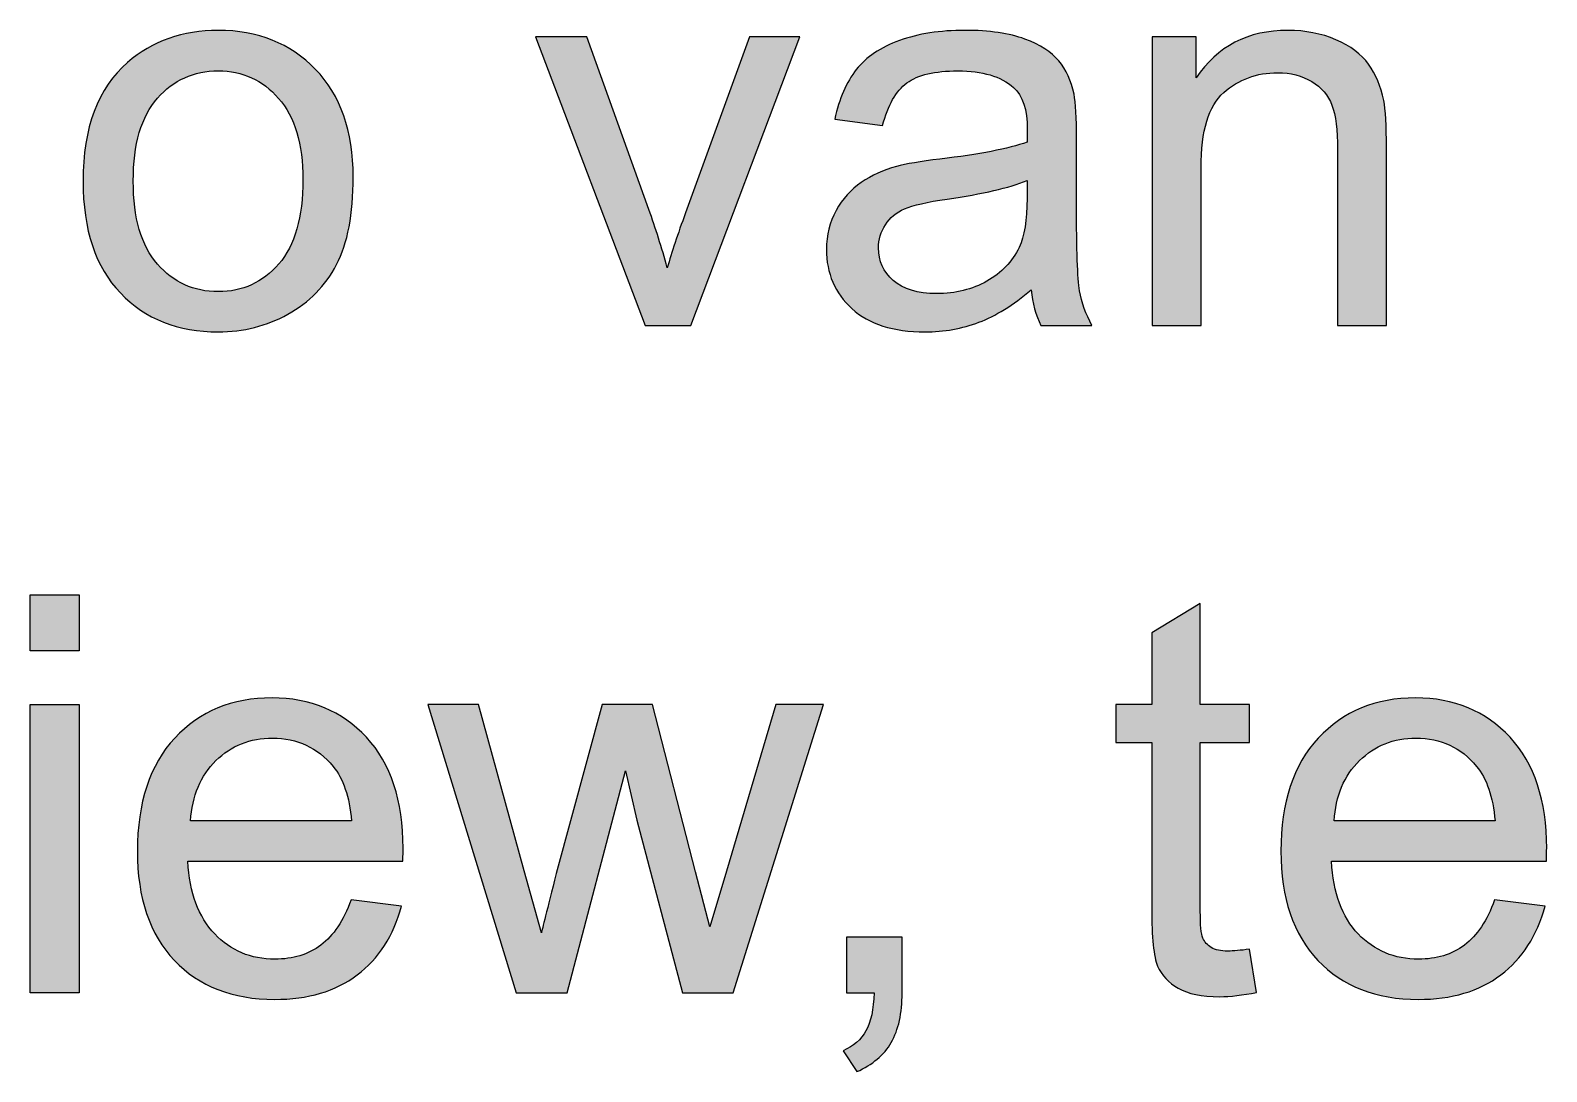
# Model space of a CAD drawing. Extents: x 65 to 355, y 40 to 244.
# Drawn here: x 226.35 to 235.01, y 40.97 to 46.91 of the extents above; entities that cross this region are included whole.
import ezdxf

# ---------------------------------------------------------------- set-up
doc = ezdxf.new("R2010")
doc.units = 0
doc.header["$MEASUREMENT"] = 0
doc.layers.add('COPYRIGHT_NOTICE', color=7, linetype='CONTINUOUS')

# ---------------------------------------------------------------- blocks, each defined once
blk = doc.blocks.new('BLOCK_8')
at = {"layer": 'COPYRIGHT_NOTICE'}
h = blk.add_hatch(color=7, dxfattribs=at)
h.dxf.hatch_style = 2
edge = h.paths.add_edge_path()
edge.add_spline(control_points=[(226.6542, 46.053), (226.6542, 46.3575), (226.739, 46.5835), (226.9085, 46.7303), (227.0501, 46.8523), (227.2227, 46.9132), (227.4263, 46.9132), (227.6526, 46.9132), (227.8376, 46.8392), (227.9813, 46.6907), (228.1249, 46.5426), (228.1969, 46.3376), (228.1969, 46.0761), (228.1969, 45.8642), (228.1649, 45.6975), (228.1015, 45.5762), (228.0378, 45.4546), (227.9454, 45.3602), (227.8238, 45.293), (227.7026, 45.2262), (227.5699, 45.1924), (227.4263, 45.1924), (227.1958, 45.1924), (227.0094, 45.2661), (226.8675, 45.4143), (226.7252, 45.5617), (226.6542, 45.7746), (226.6542, 46.053)], knot_values=[0, 0, 0, 0, 1, 1, 1, 2, 2, 2, 3, 3, 3, 4, 4, 4, 5, 5, 5, 6, 6, 6, 7, 7, 7, 8, 8, 8, 9, 9, 9, 9], degree=3, periodic=1)
edge = h.paths.add_edge_path()
edge.add_spline(control_points=[(226.9408, 46.053), (226.9408, 45.8422), (226.987, 45.684), (227.079, 45.5793), (227.171, 45.4742), (227.2867, 45.4219), (227.4263, 45.4219), (227.5647, 45.4219), (227.6798, 45.4746), (227.7718, 45.58), (227.8638, 45.6854), (227.9099, 45.846), (227.9099, 46.062), (227.9099, 46.2656), (227.8638, 46.4199), (227.7711, 46.525), (227.6788, 46.6297), (227.5637, 46.6821), (227.4263, 46.6821), (227.2867, 46.6821), (227.171, 46.6301), (227.079, 46.5257), (226.987, 46.4213), (226.9408, 46.2638), (226.9408, 46.053)], knot_values=[0, 0, 0, 0, 1, 1, 1, 2, 2, 2, 3, 3, 3, 4, 4, 4, 5, 5, 5, 6, 6, 6, 7, 7, 7, 8, 8, 8, 8], degree=3, periodic=1)
h = blk.add_hatch(color=7, dxfattribs=at)
h.dxf.hatch_style = 2
edge = h.paths.add_edge_path()
edge.add_spline(control_points=[(229.8633, 45.2296), (229.8633, 45.2296), (229.237, 46.876), (229.237, 46.876), (229.237, 46.876), (229.5316, 46.876), (229.5316, 46.876), (229.5316, 46.876), (229.885, 45.89), (229.885, 45.89), (229.9233, 45.7836), (229.9584, 45.673), (229.9904, 45.5583), (230.0152, 45.6451), (230.0497, 45.7495), (230.0945, 45.8714), (230.0945, 45.8714), (230.4604, 46.876), (230.4604, 46.876), (230.4604, 46.876), (230.747, 46.876), (230.747, 46.876), (230.747, 46.876), (230.1238, 45.2296), (230.1238, 45.2296), (230.1238, 45.2296), (229.8633, 45.2296), (229.8633, 45.2296)], knot_values=[0, 0, 0, 0, 1, 1, 1, 2, 2, 2, 3, 3, 3, 4, 4, 4, 5, 5, 5, 6, 6, 6, 7, 7, 7, 8, 8, 8, 9, 9, 9, 9], degree=3, periodic=1)
h = blk.add_hatch(color=7, dxfattribs=at)
h.dxf.hatch_style = 2
edge = h.paths.add_edge_path()
edge.add_spline(control_points=[(232.0678, 45.4329), (231.9645, 45.3447), (231.8649, 45.2827), (231.7695, 45.2469), (231.6737, 45.2107), (231.5711, 45.1924), (231.4615, 45.1924), (231.2806, 45.1924), (231.1418, 45.2365), (231.0446, 45.3251), (230.9475, 45.4132), (230.8989, 45.5262), (230.8989, 45.6637), (230.8989, 45.7443), (230.9172, 45.818), (230.954, 45.8845), (230.9906, 45.9514), (231.0388, 46.0048), (231.098, 46.0451), (231.1576, 46.0854), (231.2245, 46.1157), (231.2989, 46.1364), (231.3537, 46.1508), (231.4363, 46.165), (231.5469, 46.1784), (231.7722, 46.2053), (231.938, 46.2373), (232.0444, 46.2745), (232.0454, 46.3128), (232.0461, 46.3369), (232.0461, 46.3472), (232.0461, 46.4609), (232.0196, 46.5412), (231.9672, 46.5877), (231.8956, 46.6507), (231.7898, 46.6821), (231.6493, 46.6821), (231.518, 46.6821), (231.4212, 46.6593), (231.3585, 46.6132), (231.2961, 46.5674), (231.2496, 46.4857), (231.2197, 46.3693), (231.2197, 46.3693), (230.9468, 46.4065), (230.9468, 46.4065), (230.9716, 46.5229), (231.0126, 46.6173), (231.0694, 46.6893), (231.1263, 46.761), (231.2083, 46.8164), (231.3161, 46.855), (231.4233, 46.894), (231.548, 46.9132), (231.6896, 46.9132), (231.8301, 46.9132), (231.9442, 46.8967), (232.032, 46.8636), (232.1199, 46.8306), (232.1846, 46.7889), (232.226, 46.7389), (232.2673, 46.6886), (232.2962, 46.6252), (232.3128, 46.5491), (232.3221, 46.5012), (232.3269, 46.4154), (232.3269, 46.2914), (232.3269, 46.2914), (232.3269, 45.9193), (232.3269, 45.9193), (232.3269, 45.6599), (232.3328, 45.4959), (232.3445, 45.4274), (232.3565, 45.3585), (232.38, 45.2927), (232.4151, 45.2296), (232.4151, 45.2296), (232.1236, 45.2296), (232.1236, 45.2296), (232.0947, 45.2875), (232.0761, 45.355), (232.0678, 45.4329)], knot_values=[0, 0, 0, 0, 1, 1, 1, 2, 2, 2, 3, 3, 3, 4, 4, 4, 5, 5, 5, 6, 6, 6, 7, 7, 7, 8, 8, 8, 9, 9, 9, 10, 10, 10, 11, 11, 11, 12, 12, 12, 13, 13, 13, 14, 14, 14, 15, 15, 15, 16, 16, 16, 17, 17, 17, 18, 18, 18, 19, 19, 19, 20, 20, 20, 21, 21, 21, 22, 22, 22, 23, 23, 23, 24, 24, 24, 25, 25, 25, 26, 26, 26, 27, 27, 27, 27], degree=3, periodic=1)
edge = h.paths.add_edge_path()
edge.add_spline(control_points=[(232.0444, 46.0558), (231.9431, 46.0144), (231.7912, 45.9793), (231.589, 45.9503), (231.4739, 45.9338), (231.3929, 45.9152), (231.3454, 45.8945), (231.2979, 45.8739), (231.261, 45.8439), (231.2355, 45.8039), (231.2093, 45.7643), (231.1966, 45.7199), (231.1966, 45.6713), (231.1966, 45.5969), (231.2248, 45.5349), (231.281, 45.4853), (231.3375, 45.4356), (231.4198, 45.4108), (231.5283, 45.4108), (231.6358, 45.4108), (231.7316, 45.4346), (231.815, 45.4815), (231.899, 45.5287), (231.9603, 45.5927), (231.9996, 45.6747), (232.0296, 45.7374), (232.0444, 45.8304), (232.0444, 45.9538), (232.0444, 45.9538), (232.0444, 46.0558), (232.0444, 46.0558)], knot_values=[0, 0, 0, 0, 1, 1, 1, 2, 2, 2, 3, 3, 3, 4, 4, 4, 5, 5, 5, 6, 6, 6, 7, 7, 7, 8, 8, 8, 9, 9, 9, 10, 10, 10, 10], degree=3, periodic=1)
h = blk.add_hatch(color=7, dxfattribs=at)
h.dxf.hatch_style = 2
edge = h.paths.add_edge_path()
edge.add_spline(control_points=[(232.7593, 45.2296), (232.7593, 45.2296), (232.7593, 46.876), (232.7593, 46.876), (232.7593, 46.876), (233.0101, 46.876), (233.0101, 46.876), (233.0101, 46.876), (233.0101, 46.6421), (233.0101, 46.6421), (233.1313, 46.8226), (233.3057, 46.9132), (233.5344, 46.9132), (233.6336, 46.9132), (233.7246, 46.8953), (233.808, 46.8598), (233.891, 46.824), (233.9533, 46.7772), (233.9947, 46.7193), (234.036, 46.6614), (234.065, 46.5928), (234.0815, 46.5133), (234.0918, 46.4616), (234.097, 46.371), (234.097, 46.2418), (234.097, 46.2418), (234.097, 45.2296), (234.097, 45.2296), (234.097, 45.2296), (233.8179, 45.2296), (233.8179, 45.2296), (233.8179, 45.2296), (233.8179, 46.2311), (233.8179, 46.2311), (233.8179, 46.3448), (233.8073, 46.4299), (233.7852, 46.4861), (233.7639, 46.5426), (233.7253, 46.5873), (233.6698, 46.6211), (233.6147, 46.6545), (233.5496, 46.6714), (233.4752, 46.6714), (233.3563, 46.6714), (233.254, 46.6335), (233.1675, 46.5581), (233.0814, 46.4826), (233.0383, 46.3396), (233.0383, 46.1288), (233.0383, 46.1288), (233.0383, 45.2296), (233.0383, 45.2296), (233.0383, 45.2296), (232.7593, 45.2296), (232.7593, 45.2296)], knot_values=[0, 0, 0, 0, 1, 1, 1, 2, 2, 2, 3, 3, 3, 4, 4, 4, 5, 5, 5, 6, 6, 6, 7, 7, 7, 8, 8, 8, 9, 9, 9, 10, 10, 10, 11, 11, 11, 12, 12, 12, 13, 13, 13, 14, 14, 14, 15, 15, 15, 16, 16, 16, 17, 17, 17, 18, 18, 18, 18], degree=3, periodic=1)
h = blk.add_hatch(color=7, dxfattribs=at)
h.dxf.hatch_style = 2
h.paths.add_polyline_path([(226.3531, 43.3717), (226.3531, 43.6924), (226.6322, 43.6924), (226.6322, 43.3717)])
h.paths.add_polyline_path([(226.3531, 41.4197), (226.3531, 43.0661), (226.6322, 43.0661), (226.6322, 41.4197)])
h = blk.add_hatch(color=7, dxfattribs=at)
h.dxf.hatch_style = 2
edge = h.paths.add_edge_path()
edge.add_spline(control_points=[(233.3143, 41.6691), (233.3143, 41.6691), (233.3546, 41.4228), (233.3546, 41.4228), (233.276, 41.4063), (233.2057, 41.398), (233.1437, 41.398), (233.0425, 41.398), (232.9639, 41.4142), (232.9081, 41.4459), (232.8523, 41.4779), (232.813, 41.5203), (232.7903, 41.5723), (232.7675, 41.6247), (232.7562, 41.7346), (232.7562, 41.902), (232.7562, 41.902), (232.7562, 42.8491), (232.7562, 42.8491), (232.7562, 42.8491), (232.5515, 42.8491), (232.5515, 42.8491), (232.5515, 42.8491), (232.5515, 43.0661), (232.5515, 43.0661), (232.5515, 43.0661), (232.7562, 43.0661), (232.7562, 43.0661), (232.7562, 43.0661), (232.7562, 43.4737), (232.7562, 43.4737), (232.7562, 43.4737), (233.0338, 43.6411), (233.0338, 43.6411), (233.0338, 43.6411), (233.0338, 43.0661), (233.0338, 43.0661), (233.0338, 43.0661), (233.3143, 43.0661), (233.3143, 43.0661), (233.3143, 43.0661), (233.3143, 42.8491), (233.3143, 42.8491), (233.3143, 42.8491), (233.0338, 42.8491), (233.0338, 42.8491), (233.0338, 42.8491), (233.0338, 41.8862), (233.0338, 41.8862), (233.0338, 41.8066), (233.0387, 41.7556), (233.0483, 41.7329), (233.0583, 41.7101), (233.0741, 41.6919), (233.0965, 41.6788), (233.1186, 41.665), (233.1503, 41.6584), (233.1916, 41.6584), (233.2226, 41.6584), (233.2636, 41.6619), (233.3143, 41.6691)], knot_values=[0, 0, 0, 0, 1, 1, 1, 2, 2, 2, 3, 3, 3, 4, 4, 4, 5, 5, 5, 6, 6, 6, 7, 7, 7, 8, 8, 8, 9, 9, 9, 10, 10, 10, 11, 11, 11, 12, 12, 12, 13, 13, 13, 14, 14, 14, 15, 15, 15, 16, 16, 16, 17, 17, 17, 18, 18, 18, 19, 19, 19, 20, 20, 20, 20], degree=3, periodic=1)
h = blk.add_hatch(color=7, dxfattribs=at)
h.dxf.hatch_style = 2
edge = h.paths.add_edge_path()
edge.add_spline(control_points=[(228.1842, 41.9499), (228.1842, 41.9499), (228.4725, 41.9144), (228.4725, 41.9144), (228.4271, 41.7456), (228.3427, 41.615), (228.2197, 41.522), (228.0967, 41.429), (227.9396, 41.3825), (227.7484, 41.3825), (227.5076, 41.3825), (227.3167, 41.4566), (227.1758, 41.605), (227.0345, 41.7532), (226.9643, 41.9613), (226.9643, 42.2289), (226.9643, 42.5059), (227.0352, 42.7209), (227.1779, 42.8739), (227.3205, 43.0268), (227.5055, 43.1033), (227.7332, 43.1033), (227.953, 43.1033), (228.1328, 43.0282), (228.2727, 42.8783), (228.4119, 42.7285), (228.4818, 42.5176), (228.4818, 42.2458), (228.4818, 42.2293), (228.4811, 42.2045), (228.4801, 42.1714), (228.4801, 42.1714), (227.2523, 42.1714), (227.2523, 42.1714), (227.2626, 41.9905), (227.3139, 41.8524), (227.4059, 41.7559), (227.4979, 41.6602), (227.6126, 41.6119), (227.7501, 41.6119), (227.8524, 41.6119), (227.9396, 41.6388), (228.0123, 41.6925), (228.0843, 41.7463), (228.1418, 41.8321), (228.1842, 41.9499)], knot_values=[0, 0, 0, 0, 1, 1, 1, 2, 2, 2, 3, 3, 3, 4, 4, 4, 5, 5, 5, 6, 6, 6, 7, 7, 7, 8, 8, 8, 9, 9, 9, 10, 10, 10, 11, 11, 11, 12, 12, 12, 13, 13, 13, 14, 14, 14, 15, 15, 15, 15], degree=3, periodic=1)
edge = h.paths.add_edge_path()
edge.add_spline(control_points=[(227.2681, 42.4009), (227.2681, 42.4009), (228.1873, 42.4009), (228.1873, 42.4009), (228.1749, 42.5394), (228.1397, 42.6434), (228.0819, 42.7126), (227.993, 42.8201), (227.8776, 42.8739), (227.736, 42.8739), (227.6078, 42.8739), (227.5003, 42.8308), (227.4128, 42.7454), (227.3257, 42.6592), (227.2771, 42.5445), (227.2681, 42.4009)], knot_values=[0, 0, 0, 0, 1, 1, 1, 2, 2, 2, 3, 3, 3, 4, 4, 4, 5, 5, 5, 5], degree=3, periodic=1)
h = blk.add_hatch(color=7, dxfattribs=at)
h.dxf.hatch_style = 2
edge = h.paths.add_edge_path()
edge.add_spline(control_points=[(229.1271, 41.4197), (229.1271, 41.4197), (228.6231, 43.0661), (228.6231, 43.0661), (228.6231, 43.0661), (228.9114, 43.0661), (228.9114, 43.0661), (228.9114, 43.0661), (229.1733, 42.1156), (229.1733, 42.1156), (229.1733, 42.1156), (229.2711, 41.7621), (229.2711, 41.7621), (229.2752, 41.7797), (229.3035, 41.8931), (229.3565, 42.1018), (229.3565, 42.1018), (229.6184, 43.0661), (229.6184, 43.0661), (229.6184, 43.0661), (229.905, 43.0661), (229.905, 43.0661), (229.905, 43.0661), (230.1517, 42.1111), (230.1517, 42.1111), (230.1517, 42.1111), (230.2337, 41.7966), (230.2337, 41.7966), (230.2337, 41.7966), (230.3284, 42.1142), (230.3284, 42.1142), (230.3284, 42.1142), (230.6106, 43.0661), (230.6106, 43.0661), (230.6106, 43.0661), (230.882, 43.0661), (230.882, 43.0661), (230.882, 43.0661), (230.3673, 41.4197), (230.3673, 41.4197), (230.3673, 41.4197), (230.0773, 41.4197), (230.0773, 41.4197), (230.0773, 41.4197), (229.8154, 42.4057), (229.8154, 42.4057), (229.8154, 42.4057), (229.7517, 42.6861), (229.7517, 42.6861), (229.7517, 42.6861), (229.4186, 41.4197), (229.4186, 41.4197), (229.4186, 41.4197), (229.1271, 41.4197), (229.1271, 41.4197)], knot_values=[0, 0, 0, 0, 1, 1, 1, 2, 2, 2, 3, 3, 3, 4, 4, 4, 5, 5, 5, 6, 6, 6, 7, 7, 7, 8, 8, 8, 9, 9, 9, 10, 10, 10, 11, 11, 11, 12, 12, 12, 13, 13, 13, 14, 14, 14, 15, 15, 15, 16, 16, 16, 17, 17, 17, 18, 18, 18, 18], degree=3, periodic=1)
h = blk.add_hatch(color=7, dxfattribs=at)
h.dxf.hatch_style = 2
edge = h.paths.add_edge_path()
edge.add_spline(control_points=[(234.714, 41.9499), (234.714, 41.9499), (235.0024, 41.9144), (235.0024, 41.9144), (234.9569, 41.7456), (234.8725, 41.615), (234.7495, 41.522), (234.6265, 41.429), (234.4694, 41.3825), (234.2782, 41.3825), (234.0374, 41.3825), (233.8465, 41.4566), (233.7056, 41.605), (233.5644, 41.7532), (233.4941, 41.9613), (233.4941, 42.2289), (233.4941, 42.5059), (233.5651, 42.7209), (233.7077, 42.8739), (233.8503, 43.0268), (234.0353, 43.1033), (234.263, 43.1033), (234.4828, 43.1033), (234.6627, 43.0282), (234.8025, 42.8783), (234.9417, 42.7285), (235.0117, 42.5176), (235.0117, 42.2458), (235.0117, 42.2293), (235.011, 42.2045), (235.0099, 42.1714), (235.0099, 42.1714), (233.7821, 42.1714), (233.7821, 42.1714), (233.7924, 41.9905), (233.8438, 41.8524), (233.9358, 41.7559), (234.0277, 41.6602), (234.1425, 41.6119), (234.2799, 41.6119), (234.3822, 41.6119), (234.4694, 41.6388), (234.5421, 41.6925), (234.6141, 41.7463), (234.6716, 41.8321), (234.714, 41.9499)], knot_values=[0, 0, 0, 0, 1, 1, 1, 2, 2, 2, 3, 3, 3, 4, 4, 4, 5, 5, 5, 6, 6, 6, 7, 7, 7, 8, 8, 8, 9, 9, 9, 10, 10, 10, 11, 11, 11, 12, 12, 12, 13, 13, 13, 14, 14, 14, 15, 15, 15, 15], degree=3, periodic=1)
edge = h.paths.add_edge_path()
edge.add_spline(control_points=[(233.798, 42.4009), (233.798, 42.4009), (234.7171, 42.4009), (234.7171, 42.4009), (234.7047, 42.5394), (234.6696, 42.6434), (234.6117, 42.7126), (234.5228, 42.8201), (234.4074, 42.8739), (234.2658, 42.8739), (234.1376, 42.8739), (234.0302, 42.8308), (233.9427, 42.7454), (233.8555, 42.6592), (233.8069, 42.5445), (233.798, 42.4009)], knot_values=[0, 0, 0, 0, 1, 1, 1, 2, 2, 2, 3, 3, 3, 4, 4, 4, 5, 5, 5, 5], degree=3, periodic=1)
h = blk.add_hatch(color=7, dxfattribs=at)
h.dxf.hatch_style = 2
edge = h.paths.add_edge_path()
edge.add_spline(control_points=[(231.0133, 41.4197), (231.0133, 41.4197), (231.0133, 41.7373), (231.0133, 41.7373), (231.0133, 41.7373), (231.3313, 41.7373), (231.3313, 41.7373), (231.3313, 41.7373), (231.3313, 41.4197), (231.3313, 41.4197), (231.3313, 41.3029), (231.3103, 41.2085), (231.2693, 41.1369), (231.2276, 41.0648), (231.1621, 41.0094), (231.0722, 40.9701), (231.0722, 40.9701), (230.9947, 41.0897), (230.9947, 41.0897), (231.0536, 41.1155), (231.097, 41.1534), (231.1249, 41.2033), (231.1528, 41.2536), (231.1683, 41.3256), (231.1714, 41.4197), (231.1714, 41.4197), (231.0133, 41.4197), (231.0133, 41.4197)], knot_values=[0, 0, 0, 0, 1, 1, 1, 2, 2, 2, 3, 3, 3, 4, 4, 4, 5, 5, 5, 6, 6, 6, 7, 7, 7, 8, 8, 8, 9, 9, 9, 9], degree=3, periodic=1)
for points in [[(226.3531, 43.3717), (226.3531, 43.6924), (226.6322, 43.6924), (226.6322, 43.3717), (226.3531, 43.3717)], [(226.3531, 41.4197), (226.3531, 43.0661), (226.6322, 43.0661), (226.6322, 41.4197), (226.3531, 41.4197)]]:
    blk.add_lwpolyline(points, dxfattribs=at)
for points, knots in [([(226.6542, 46.053), (226.6542, 46.3575), (226.739, 46.5835), (226.9085, 46.7303), (227.0501, 46.8523), (227.2227, 46.9132), (227.4263, 46.9132), (227.6526, 46.9132), (227.8376, 46.8392), (227.9813, 46.6907), (228.1249, 46.5426), (228.1969, 46.3376), (228.1969, 46.0761), (228.1969, 45.8642), (228.1649, 45.6975), (228.1015, 45.5762), (228.0378, 45.4546), (227.9454, 45.3602), (227.8238, 45.293), (227.7026, 45.2262), (227.5699, 45.1924), (227.4263, 45.1924), (227.1958, 45.1924), (227.0094, 45.2661), (226.8675, 45.4143), (226.7252, 45.5617), (226.6542, 45.7746), (226.6542, 46.053)], [0, 0, 0, 0, 1, 1, 1, 2, 2, 2, 3, 3, 3, 4, 4, 4, 5, 5, 5, 6, 6, 6, 7, 7, 7, 8, 8, 8, 9, 9, 9, 9]), ([(229.8633, 45.2296), (229.8633, 45.2296), (229.237, 46.876), (229.237, 46.876), (229.237, 46.876), (229.5316, 46.876), (229.5316, 46.876), (229.5316, 46.876), (229.885, 45.89), (229.885, 45.89), (229.9233, 45.7836), (229.9584, 45.673), (229.9904, 45.5583), (230.0152, 45.6451), (230.0497, 45.7495), (230.0945, 45.8714), (230.0945, 45.8714), (230.4604, 46.876), (230.4604, 46.876), (230.4604, 46.876), (230.747, 46.876), (230.747, 46.876), (230.747, 46.876), (230.1238, 45.2296), (230.1238, 45.2296), (230.1238, 45.2296), (229.8633, 45.2296), (229.8633, 45.2296)], [0, 0, 0, 0, 1, 1, 1, 2, 2, 2, 3, 3, 3, 4, 4, 4, 5, 5, 5, 6, 6, 6, 7, 7, 7, 8, 8, 8, 9, 9, 9, 9]), ([(232.0678, 45.4329), (231.9645, 45.3447), (231.8649, 45.2827), (231.7695, 45.2469), (231.6737, 45.2107), (231.5711, 45.1924), (231.4615, 45.1924), (231.2806, 45.1924), (231.1418, 45.2365), (231.0446, 45.3251), (230.9475, 45.4132), (230.8989, 45.5262), (230.8989, 45.6637), (230.8989, 45.7443), (230.9172, 45.818), (230.954, 45.8845), (230.9906, 45.9514), (231.0388, 46.0048), (231.098, 46.0451), (231.1576, 46.0854), (231.2245, 46.1157), (231.2989, 46.1364), (231.3537, 46.1508), (231.4363, 46.165), (231.5469, 46.1784), (231.7722, 46.2053), (231.938, 46.2373), (232.0444, 46.2745), (232.0454, 46.3128), (232.0461, 46.3369), (232.0461, 46.3472), (232.0461, 46.4609), (232.0196, 46.5412), (231.9672, 46.5877), (231.8956, 46.6507), (231.7898, 46.6821), (231.6493, 46.6821), (231.518, 46.6821), (231.4212, 46.6593), (231.3585, 46.6132), (231.2961, 46.5674), (231.2496, 46.4857), (231.2197, 46.3693), (231.2197, 46.3693), (230.9468, 46.4065), (230.9468, 46.4065), (230.9716, 46.5229), (231.0126, 46.6173), (231.0694, 46.6893), (231.1263, 46.761), (231.2083, 46.8164), (231.3161, 46.855), (231.4233, 46.894), (231.548, 46.9132), (231.6896, 46.9132), (231.8301, 46.9132), (231.9442, 46.8967), (232.032, 46.8636), (232.1199, 46.8306), (232.1846, 46.7889), (232.226, 46.7389), (232.2673, 46.6886), (232.2962, 46.6252), (232.3128, 46.5491), (232.3221, 46.5012), (232.3269, 46.4154), (232.3269, 46.2914), (232.3269, 46.2914), (232.3269, 45.9193), (232.3269, 45.9193), (232.3269, 45.6599), (232.3328, 45.4959), (232.3445, 45.4274), (232.3565, 45.3585), (232.38, 45.2927), (232.4151, 45.2296), (232.4151, 45.2296), (232.1236, 45.2296), (232.1236, 45.2296), (232.0947, 45.2875), (232.0761, 45.355), (232.0678, 45.4329)], [0, 0, 0, 0, 1, 1, 1, 2, 2, 2, 3, 3, 3, 4, 4, 4, 5, 5, 5, 6, 6, 6, 7, 7, 7, 8, 8, 8, 9, 9, 9, 10, 10, 10, 11, 11, 11, 12, 12, 12, 13, 13, 13, 14, 14, 14, 15, 15, 15, 16, 16, 16, 17, 17, 17, 18, 18, 18, 19, 19, 19, 20, 20, 20, 21, 21, 21, 22, 22, 22, 23, 23, 23, 24, 24, 24, 25, 25, 25, 26, 26, 26, 27, 27, 27, 27]), ([(232.7593, 45.2296), (232.7593, 45.2296), (232.7593, 46.876), (232.7593, 46.876), (232.7593, 46.876), (233.0101, 46.876), (233.0101, 46.876), (233.0101, 46.876), (233.0101, 46.6421), (233.0101, 46.6421), (233.1313, 46.8226), (233.3057, 46.9132), (233.5344, 46.9132), (233.6336, 46.9132), (233.7246, 46.8953), (233.808, 46.8598), (233.891, 46.824), (233.9533, 46.7772), (233.9947, 46.7193), (234.036, 46.6614), (234.065, 46.5928), (234.0815, 46.5133), (234.0918, 46.4616), (234.097, 46.371), (234.097, 46.2418), (234.097, 46.2418), (234.097, 45.2296), (234.097, 45.2296), (234.097, 45.2296), (233.8179, 45.2296), (233.8179, 45.2296), (233.8179, 45.2296), (233.8179, 46.2311), (233.8179, 46.2311), (233.8179, 46.3448), (233.8073, 46.4299), (233.7852, 46.4861), (233.7639, 46.5426), (233.7253, 46.5873), (233.6698, 46.6211), (233.6147, 46.6545), (233.5496, 46.6714), (233.4752, 46.6714), (233.3563, 46.6714), (233.254, 46.6335), (233.1675, 46.5581), (233.0814, 46.4826), (233.0383, 46.3396), (233.0383, 46.1288), (233.0383, 46.1288), (233.0383, 45.2296), (233.0383, 45.2296), (233.0383, 45.2296), (232.7593, 45.2296), (232.7593, 45.2296)], [0, 0, 0, 0, 1, 1, 1, 2, 2, 2, 3, 3, 3, 4, 4, 4, 5, 5, 5, 6, 6, 6, 7, 7, 7, 8, 8, 8, 9, 9, 9, 10, 10, 10, 11, 11, 11, 12, 12, 12, 13, 13, 13, 14, 14, 14, 15, 15, 15, 16, 16, 16, 17, 17, 17, 18, 18, 18, 18]), ([(226.9408, 46.053), (226.9408, 45.8422), (226.987, 45.684), (227.079, 45.5793), (227.171, 45.4742), (227.2867, 45.4219), (227.4263, 45.4219), (227.5647, 45.4219), (227.6798, 45.4746), (227.7718, 45.58), (227.8638, 45.6854), (227.9099, 45.846), (227.9099, 46.062), (227.9099, 46.2656), (227.8638, 46.4199), (227.7711, 46.525), (227.6788, 46.6297), (227.5637, 46.6821), (227.4263, 46.6821), (227.2867, 46.6821), (227.171, 46.6301), (227.079, 46.5257), (226.987, 46.4213), (226.9408, 46.2638), (226.9408, 46.053)], [0, 0, 0, 0, 1, 1, 1, 2, 2, 2, 3, 3, 3, 4, 4, 4, 5, 5, 5, 6, 6, 6, 7, 7, 7, 8, 8, 8, 8]), ([(232.0444, 46.0558), (231.9431, 46.0144), (231.7912, 45.9793), (231.589, 45.9503), (231.4739, 45.9338), (231.3929, 45.9152), (231.3454, 45.8945), (231.2979, 45.8739), (231.261, 45.8439), (231.2355, 45.8039), (231.2093, 45.7643), (231.1966, 45.7199), (231.1966, 45.6713), (231.1966, 45.5969), (231.2248, 45.5349), (231.281, 45.4853), (231.3375, 45.4356), (231.4198, 45.4108), (231.5283, 45.4108), (231.6358, 45.4108), (231.7316, 45.4346), (231.815, 45.4815), (231.899, 45.5287), (231.9603, 45.5927), (231.9996, 45.6747), (232.0296, 45.7374), (232.0444, 45.8304), (232.0444, 45.9538), (232.0444, 45.9538), (232.0444, 46.0558), (232.0444, 46.0558)], [0, 0, 0, 0, 1, 1, 1, 2, 2, 2, 3, 3, 3, 4, 4, 4, 5, 5, 5, 6, 6, 6, 7, 7, 7, 8, 8, 8, 9, 9, 9, 10, 10, 10, 10]), ([(233.3143, 41.6691), (233.3143, 41.6691), (233.3546, 41.4228), (233.3546, 41.4228), (233.276, 41.4063), (233.2057, 41.398), (233.1437, 41.398), (233.0425, 41.398), (232.9639, 41.4142), (232.9081, 41.4459), (232.8523, 41.4779), (232.813, 41.5203), (232.7903, 41.5723), (232.7675, 41.6247), (232.7562, 41.7346), (232.7562, 41.902), (232.7562, 41.902), (232.7562, 42.8491), (232.7562, 42.8491), (232.7562, 42.8491), (232.5515, 42.8491), (232.5515, 42.8491), (232.5515, 42.8491), (232.5515, 43.0661), (232.5515, 43.0661), (232.5515, 43.0661), (232.7562, 43.0661), (232.7562, 43.0661), (232.7562, 43.0661), (232.7562, 43.4737), (232.7562, 43.4737), (232.7562, 43.4737), (233.0338, 43.6411), (233.0338, 43.6411), (233.0338, 43.6411), (233.0338, 43.0661), (233.0338, 43.0661), (233.0338, 43.0661), (233.3143, 43.0661), (233.3143, 43.0661), (233.3143, 43.0661), (233.3143, 42.8491), (233.3143, 42.8491), (233.3143, 42.8491), (233.0338, 42.8491), (233.0338, 42.8491), (233.0338, 42.8491), (233.0338, 41.8862), (233.0338, 41.8862), (233.0338, 41.8066), (233.0387, 41.7556), (233.0483, 41.7329), (233.0583, 41.7101), (233.0741, 41.6919), (233.0965, 41.6788), (233.1186, 41.665), (233.1503, 41.6584), (233.1916, 41.6584), (233.2226, 41.6584), (233.2636, 41.6619), (233.3143, 41.6691)], [0, 0, 0, 0, 1, 1, 1, 2, 2, 2, 3, 3, 3, 4, 4, 4, 5, 5, 5, 6, 6, 6, 7, 7, 7, 8, 8, 8, 9, 9, 9, 10, 10, 10, 11, 11, 11, 12, 12, 12, 13, 13, 13, 14, 14, 14, 15, 15, 15, 16, 16, 16, 17, 17, 17, 18, 18, 18, 19, 19, 19, 20, 20, 20, 20]), ([(228.1842, 41.9499), (228.1842, 41.9499), (228.4725, 41.9144), (228.4725, 41.9144), (228.4271, 41.7456), (228.3427, 41.615), (228.2197, 41.522), (228.0967, 41.429), (227.9396, 41.3825), (227.7484, 41.3825), (227.5076, 41.3825), (227.3167, 41.4566), (227.1758, 41.605), (227.0345, 41.7532), (226.9643, 41.9613), (226.9643, 42.2289), (226.9643, 42.5059), (227.0352, 42.7209), (227.1779, 42.8739), (227.3205, 43.0268), (227.5055, 43.1033), (227.7332, 43.1033), (227.953, 43.1033), (228.1328, 43.0282), (228.2727, 42.8783), (228.4119, 42.7285), (228.4818, 42.5176), (228.4818, 42.2458), (228.4818, 42.2293), (228.4811, 42.2045), (228.4801, 42.1714), (228.4801, 42.1714), (227.2523, 42.1714), (227.2523, 42.1714), (227.2626, 41.9905), (227.3139, 41.8524), (227.4059, 41.7559), (227.4979, 41.6602), (227.6126, 41.6119), (227.7501, 41.6119), (227.8524, 41.6119), (227.9396, 41.6388), (228.0123, 41.6925), (228.0843, 41.7463), (228.1418, 41.8321), (228.1842, 41.9499)], [0, 0, 0, 0, 1, 1, 1, 2, 2, 2, 3, 3, 3, 4, 4, 4, 5, 5, 5, 6, 6, 6, 7, 7, 7, 8, 8, 8, 9, 9, 9, 10, 10, 10, 11, 11, 11, 12, 12, 12, 13, 13, 13, 14, 14, 14, 15, 15, 15, 15]), ([(229.1271, 41.4197), (229.1271, 41.4197), (228.6231, 43.0661), (228.6231, 43.0661), (228.6231, 43.0661), (228.9114, 43.0661), (228.9114, 43.0661), (228.9114, 43.0661), (229.1733, 42.1156), (229.1733, 42.1156), (229.1733, 42.1156), (229.2711, 41.7621), (229.2711, 41.7621), (229.2752, 41.7797), (229.3035, 41.8931), (229.3565, 42.1018), (229.3565, 42.1018), (229.6184, 43.0661), (229.6184, 43.0661), (229.6184, 43.0661), (229.905, 43.0661), (229.905, 43.0661), (229.905, 43.0661), (230.1517, 42.1111), (230.1517, 42.1111), (230.1517, 42.1111), (230.2337, 41.7966), (230.2337, 41.7966), (230.2337, 41.7966), (230.3284, 42.1142), (230.3284, 42.1142), (230.3284, 42.1142), (230.6106, 43.0661), (230.6106, 43.0661), (230.6106, 43.0661), (230.882, 43.0661), (230.882, 43.0661), (230.882, 43.0661), (230.3673, 41.4197), (230.3673, 41.4197), (230.3673, 41.4197), (230.0773, 41.4197), (230.0773, 41.4197), (230.0773, 41.4197), (229.8154, 42.4057), (229.8154, 42.4057), (229.8154, 42.4057), (229.7517, 42.6861), (229.7517, 42.6861), (229.7517, 42.6861), (229.4186, 41.4197), (229.4186, 41.4197), (229.4186, 41.4197), (229.1271, 41.4197), (229.1271, 41.4197)], [0, 0, 0, 0, 1, 1, 1, 2, 2, 2, 3, 3, 3, 4, 4, 4, 5, 5, 5, 6, 6, 6, 7, 7, 7, 8, 8, 8, 9, 9, 9, 10, 10, 10, 11, 11, 11, 12, 12, 12, 13, 13, 13, 14, 14, 14, 15, 15, 15, 16, 16, 16, 17, 17, 17, 18, 18, 18, 18]), ([(234.714, 41.9499), (234.714, 41.9499), (235.0024, 41.9144), (235.0024, 41.9144), (234.9569, 41.7456), (234.8725, 41.615), (234.7495, 41.522), (234.6265, 41.429), (234.4694, 41.3825), (234.2782, 41.3825), (234.0374, 41.3825), (233.8465, 41.4566), (233.7056, 41.605), (233.5644, 41.7532), (233.4941, 41.9613), (233.4941, 42.2289), (233.4941, 42.5059), (233.5651, 42.7209), (233.7077, 42.8739), (233.8503, 43.0268), (234.0353, 43.1033), (234.263, 43.1033), (234.4828, 43.1033), (234.6627, 43.0282), (234.8025, 42.8783), (234.9417, 42.7285), (235.0117, 42.5176), (235.0117, 42.2458), (235.0117, 42.2293), (235.011, 42.2045), (235.0099, 42.1714), (235.0099, 42.1714), (233.7821, 42.1714), (233.7821, 42.1714), (233.7924, 41.9905), (233.8438, 41.8524), (233.9358, 41.7559), (234.0277, 41.6602), (234.1425, 41.6119), (234.2799, 41.6119), (234.3822, 41.6119), (234.4694, 41.6388), (234.5421, 41.6925), (234.6141, 41.7463), (234.6716, 41.8321), (234.714, 41.9499)], [0, 0, 0, 0, 1, 1, 1, 2, 2, 2, 3, 3, 3, 4, 4, 4, 5, 5, 5, 6, 6, 6, 7, 7, 7, 8, 8, 8, 9, 9, 9, 10, 10, 10, 11, 11, 11, 12, 12, 12, 13, 13, 13, 14, 14, 14, 15, 15, 15, 15]), ([(227.2681, 42.4009), (227.2681, 42.4009), (228.1873, 42.4009), (228.1873, 42.4009), (228.1749, 42.5394), (228.1397, 42.6434), (228.0819, 42.7126), (227.993, 42.8201), (227.8776, 42.8739), (227.736, 42.8739), (227.6078, 42.8739), (227.5003, 42.8308), (227.4128, 42.7454), (227.3257, 42.6592), (227.2771, 42.5445), (227.2681, 42.4009)], [0, 0, 0, 0, 1, 1, 1, 2, 2, 2, 3, 3, 3, 4, 4, 4, 5, 5, 5, 5]), ([(233.798, 42.4009), (233.798, 42.4009), (234.7171, 42.4009), (234.7171, 42.4009), (234.7047, 42.5394), (234.6696, 42.6434), (234.6117, 42.7126), (234.5228, 42.8201), (234.4074, 42.8739), (234.2658, 42.8739), (234.1376, 42.8739), (234.0302, 42.8308), (233.9427, 42.7454), (233.8555, 42.6592), (233.8069, 42.5445), (233.798, 42.4009)], [0, 0, 0, 0, 1, 1, 1, 2, 2, 2, 3, 3, 3, 4, 4, 4, 5, 5, 5, 5]), ([(231.0133, 41.4197), (231.0133, 41.4197), (231.0133, 41.7373), (231.0133, 41.7373), (231.0133, 41.7373), (231.3313, 41.7373), (231.3313, 41.7373), (231.3313, 41.7373), (231.3313, 41.4197), (231.3313, 41.4197), (231.3313, 41.3029), (231.3103, 41.2085), (231.2693, 41.1369), (231.2276, 41.0648), (231.1621, 41.0094), (231.0722, 40.9701), (231.0722, 40.9701), (230.9947, 41.0897), (230.9947, 41.0897), (231.0536, 41.1155), (231.097, 41.1534), (231.1249, 41.2033), (231.1528, 41.2536), (231.1683, 41.3256), (231.1714, 41.4197), (231.1714, 41.4197), (231.0133, 41.4197), (231.0133, 41.4197)], [0, 0, 0, 0, 1, 1, 1, 2, 2, 2, 3, 3, 3, 4, 4, 4, 5, 5, 5, 6, 6, 6, 7, 7, 7, 8, 8, 8, 9, 9, 9, 9])]:
    blk.add_open_spline(points, degree=3, knots=knots, dxfattribs=at)

msp = doc.modelspace()

# ---------------------------------------------------------------- block references
at = {"layer": 'COPYRIGHT_NOTICE'}
msp.add_blockref('BLOCK_8', (0, 0), dxfattribs=at)

doc.saveas('drawing.dxf')
